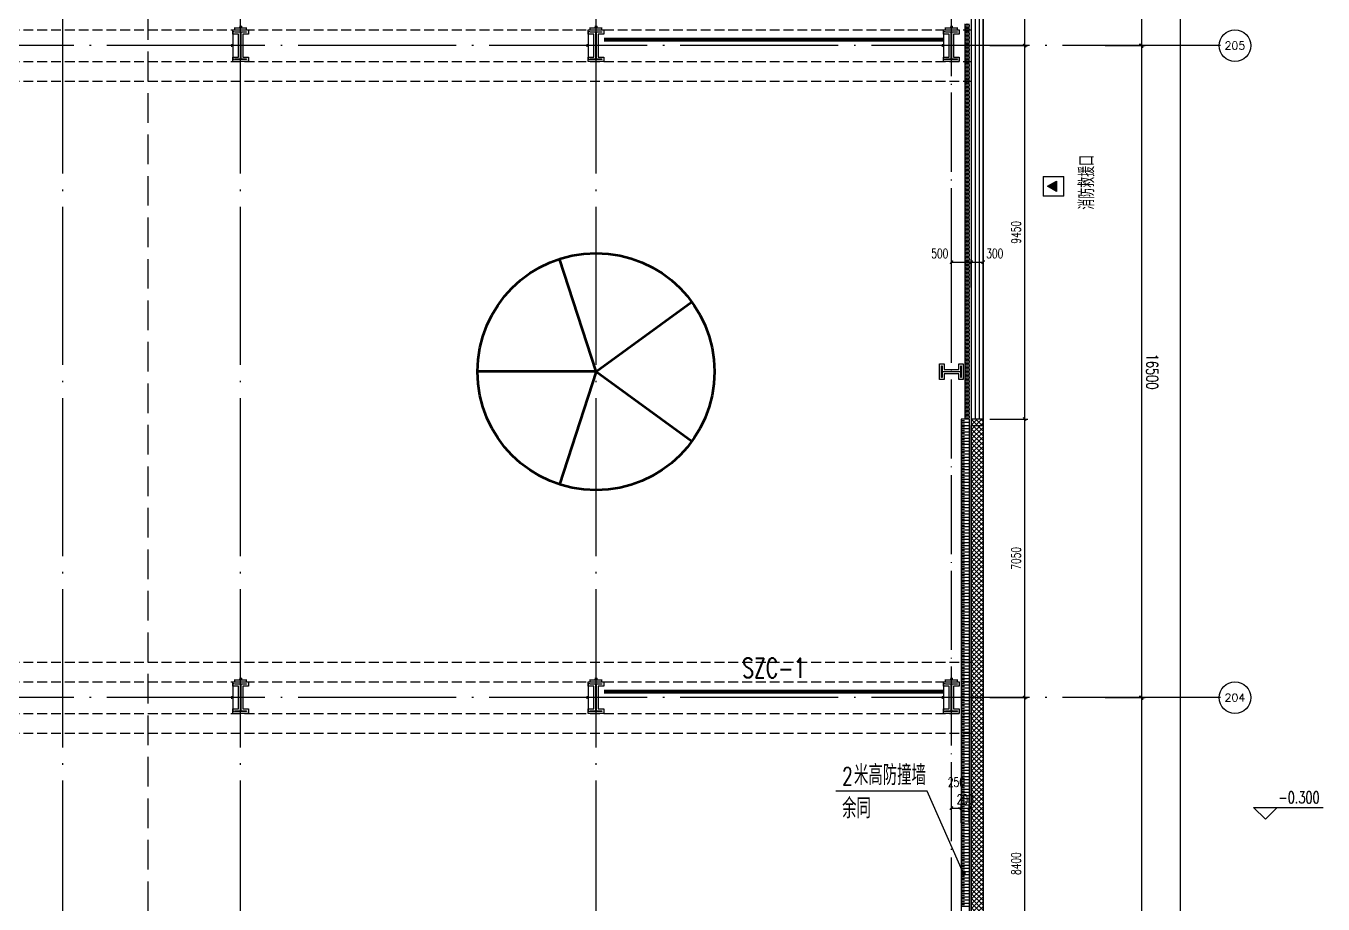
# Model space of a CAD drawing. Extents: x -1313754 to 847533, y 489853 to 941203.
# Drawn here: x -152291 to -119443, y 684346 to 706568 of the extents above; entities that cross this region are included whole.
import ezdxf
from ezdxf.enums import TextEntityAlignment as Align

# ---------------------------------------------------------------- set-up
doc = ezdxf.new("R2010")
doc.units = 0
doc.header["$LTSCALE"] = 1000
doc.header["$MEASUREMENT"] = 0
for name, pattern in [('CENTER', [2, 1.25, -0.25, 0.25, -0.25]), ('DASH', [0.35, 0.25, -0.1]), ('DOTE', [2.42, 2, -0.2, 0.02, -0.2])]:
    doc.linetypes.add(name, pattern=pattern)
doc.layers.get('Defpoints').update_dxf_attribs({"color": 210})
for name, color, linetype in [('99平面图例外参$0$A-HATCH-2', 251, 'Continuous'), ('A-AXIS-D', 1, 'Continuous'), ('A-AXIS-DOTE', 14, 'DOTE'), ('A-AXIS-DP', 126, 'Continuous'), ('A-HATCH-2', 251, 'Continuous'), ('A-HRAIL', 173, 'Continuous'), ('A-LIN-V', 9, 'Continuous'), ('A-TEXT', 61, 'Continuous'), ('A-WINDOW', 140, 'Continuous'), ('AS-COLN', 6, 'Continuous'), ('AS-WALL', 40, 'Continuous'), ('AS-结构边线层', 200, 'Continuous'), ('CURTWALL', 4, 'Continuous'), ('DIM_SYMB', 3, 'Continuous'), ('PUB_HATCH', 8, 'Continuous'), ('PUB_TEXT', 7, 'Continuous'), ('RP-N2-01$0$$0$A-WIND-J', 1, 'Continuous'), ('RP-N2-01$0$A-WIND-J', 3, 'Continuous'), ('建-标高', 3, 'Continuous')]:
    doc.layers.add(name, color=color, linetype=linetype)
doc.layers.add('THIN', color=7, linetype='Continuous', lineweight=0)
doc.layers.add('柱间支撑', color=6, linetype='CENTER', lineweight=0)
doc.styles.add('_TCH_AXIS', font='COMPLEX', dxfattribs={"bigfont": 'GBCBIG'})
doc.styles.add('_TCH_DIM', font='SIMPLEX', dxfattribs={"bigfont": 'GBCBIG'})
doc.styles.add('_TCH_DIM_T3', font='SIMPLEX', dxfattribs={"width": 0.705882, "bigfont": 'GBCBIG'})
doc.styles.add('A-DIM_T3', font='SIMPLEX', dxfattribs={"width": 0.705882, "bigfont": 'GBCBIG'})
doc.styles.add('A-STANDARD', font='SIMPLEX', dxfattribs={"bigfont": 'GBCBIG'})
doc.styles.add('TSSD_Rein', font='tj-romans1.shx', dxfattribs={"width": 0.7, "bigfont": 'tj-hztxt.shx'})
doc.dimstyles.new('_TCH_ARCH&&10', dxfattribs={"dimtxt": 29.75, "dimasz": 10, "dimexe": 10, "dimexo": 10, "dimgap": 12.625, "dimtad": 1, "dimdec": 0, "dimzin": 0, "dimdsep": 46, "dimtxsty": '_TCH_DIM_T3', "dimblk": 'ARCHTICK', "dimcen": 0.09, "dimclrt": 7, "dimazin": 2, "dimtfac": 1, "dimtdec": 0, "dimtix": 1, "dimtmove": 2, "dimatfit": 3, "dimfxl": 0, "dimtolj": 1, "dimtzin": 0, "dimarcsym": 0})
doc.dimstyles.new('_TCH_ARCH&&100', dxfattribs={"dimtxt": 297.5, "dimasz": 100, "dimexe": 100, "dimexo": 100, "dimgap": 126.25, "dimtad": 1, "dimdec": 0, "dimzin": 0, "dimdsep": 46, "dimtxsty": '_TCH_DIM_T3', "dimblk": 'ARCHTICK', "dimcen": 0.09, "dimclrt": 7, "dimazin": 2, "dimtfac": 1, "dimtdec": 0, "dimtix": 1, "dimtmove": 2, "dimatfit": 3, "dimfxl": 0, "dimtolj": 1, "dimtzin": 0, "dimarcsym": 0})
doc.dimstyles.new('_TCH_ARCH&&80', dxfattribs={"dimtxt": 238, "dimasz": 80, "dimexe": 80, "dimexo": 80, "dimgap": 101, "dimtad": 1, "dimdec": 0, "dimzin": 0, "dimdsep": 46, "dimtxsty": '_TCH_DIM_T3', "dimblk": 'ARCHTICK', "dimcen": 0.09, "dimclrt": 7, "dimazin": 2, "dimtfac": 1, "dimtdec": 0, "dimtix": 1, "dimtmove": 2, "dimatfit": 3, "dimfxl": 0, "dimtolj": 1, "dimtzin": 0, "dimarcsym": 0})
doc.dimstyles.new('A-DIM&&100', dxfattribs={"dimtxt": 297.5, "dimasz": 100, "dimexe": 100, "dimexo": 100, "dimgap": 126.25, "dimtad": 1, "dimdec": 0, "dimzin": 0, "dimdsep": 46, "dimtxsty": 'A-DIM_T3', "dimblk": 'ARCHTICK', "dimcen": 0.09, "dimclrt": 7, "dimazin": 2, "dimtfac": 1, "dimtdec": 0, "dimtix": 1, "dimtmove": 2, "dimatfit": 3, "dimfxl": 0, "dimtolj": 1, "dimtzin": 0, "dimarcsym": 0})

# ---------------------------------------------------------------- blocks, each defined once
blk = doc.blocks.new('_ArchTick')
at = {"color": 0, "linetype": 'ByBlock', "const_width": 0.4}
blk.add_lwpolyline([(-0.5, -0.5), (0.5, 0.5)], dxfattribs=at)
blk = doc.blocks.new('*D1319')
at = {"layer": 'A-AXIS-D', "color": 0, "lineweight": -2}
for p, q in [((95776, -82250), (96792, -82250)), ((96692, -82250), (96692, -98750)), ((95776, -98750), (96792, -98750))]:
    blk.add_line(p, q, dxfattribs=at)
at = {"layer": 'Defpoints', "color": 0}
for p in [(95676, -82250), (95676, -98750), (96692, -98750)]:
    blk.add_point(p, dxfattribs=at)
at = {"layer": 'A-AXIS-D', "color": 0, "lineweight": -2, "xscale": 100, "yscale": 100, "zscale": 100}
for p, rotation in [((96692, -82250), 90), ((96692, -98750), 270)]:
    blk.add_blockref('_ArchTick', p, dxfattribs=dict(at, rotation=rotation))
at = {"layer": 'A-AXIS-D', "color": 7, "insert": (96967, -90500), "char_height": 297.5, "attachment_point": 5, "rotation": 270, "style": 'A-DIM_T3'}
blk.add_mtext('\\A1;16500', dxfattribs=at)
blk = doc.blocks.new('*D1320')
at = {"layer": 'A-AXIS-D', "color": 0, "lineweight": -2}
for p, q in [((95776, -98750), (96792, -98750)), ((96692, -98750), (96692, -115250)), ((95776, -115250), (96792, -115250))]:
    blk.add_line(p, q, dxfattribs=at)
at = {"layer": 'Defpoints', "color": 0}
for p in [(95676, -98750), (95676, -115250), (96692, -115250)]:
    blk.add_point(p, dxfattribs=at)
at = {"layer": 'A-AXIS-D', "color": 0, "lineweight": -2, "xscale": 100, "yscale": 100, "zscale": 100}
for p, rotation in [((96692, -98750), 90), ((96692, -115250), 270)]:
    blk.add_blockref('_ArchTick', p, dxfattribs=dict(at, rotation=rotation))
at = {"layer": 'A-AXIS-D', "color": 7, "insert": (96967, -107000), "char_height": 297.5, "attachment_point": 5, "rotation": 270, "style": 'A-DIM_T3'}
blk.add_mtext('\\A1;16500', dxfattribs=at)
blk = doc.blocks.new('*D1321')
at = {"layer": 'A-AXIS-D', "color": 0, "lineweight": -2}
for p, q in [((95776, -115250), (96792, -115250)), ((96692, -115250), (96692, -131750)), ((95776, -131750), (96792, -131750))]:
    blk.add_line(p, q, dxfattribs=at)
at = {"layer": 'Defpoints', "color": 0}
for p in [(95676, -115250), (95676, -131750), (96692, -131750)]:
    blk.add_point(p, dxfattribs=at)
at = {"layer": 'A-AXIS-D', "color": 0, "lineweight": -2, "xscale": 100, "yscale": 100, "zscale": 100}
for p, rotation in [((96692, -115250), 90), ((96692, -131750), 270)]:
    blk.add_blockref('_ArchTick', p, dxfattribs=dict(at, rotation=rotation))
at = {"layer": 'A-AXIS-D', "color": 7, "insert": (96967, -123500), "char_height": 297.5, "attachment_point": 5, "rotation": 270, "style": 'A-DIM_T3'}
blk.add_mtext('\\A1;16500', dxfattribs=at)
blk = doc.blocks.new('*D1405')
at = {"layer": 'A-AXIS-D', "color": 0, "lineweight": -2}
for p, q in [((95876, -81600), (97772, -81600)), ((97672, -81600), (97672, -165400)), ((95876, -165400), (97772, -165400))]:
    blk.add_line(p, q, dxfattribs=at)
at = {"layer": 'Defpoints', "color": 0}
for p in [(95776, -81600), (95776, -165400), (97672, -165400)]:
    blk.add_point(p, dxfattribs=at)
at = {"layer": 'A-AXIS-D', "color": 0, "lineweight": -2, "xscale": 100, "yscale": 100, "zscale": 100}
for p, rotation in [((97672, -81600), 90), ((97672, -165400), 270)]:
    blk.add_blockref('_ArchTick', p, dxfattribs=dict(at, rotation=rotation))
at = {"layer": 'A-AXIS-D', "color": 7, "insert": (97947, -123500), "char_height": 297.5, "attachment_point": 5, "rotation": 270, "style": '_TCH_DIM_T3'}
blk.add_mtext('\\A1;83800', dxfattribs=at)
blk = doc.blocks.new('43243')
at = {"layer": 'AS-结构边线层'}
blk.add_lwpolyline([(-155994, 639720), (-146454, 639720), (-146454, 640170), (-144354, 640170), (-144354, 639720), (-128354, 639720), (-128354, 658060), (-128054, 658060), (-128054, 681330), (-128354, 681330), (-128354, 696460), (-128054, 696460), (-128054, 715680), (-128354, 715680), (-128354, 722920), (-128354, 722920), (-144354, 722920), (-144354, 722470), (-146454, 722470), (-146454, 722920), (-155994, 722920)], dxfattribs=at)
blk = doc.blocks.new('*D1765')
at = {"layer": 'A-AXIS-DP', "color": 0, "lineweight": -2}
for p, q in [((-195790, 766880), (-195790, 766929)), ((-195790, 766919), (-195490, 766919)), ((-195490, 766880), (-195490, 766929))]:
    blk.add_line(p, q, dxfattribs=at)
at = {"layer": 'Defpoints', "color": 0}
for p in [(-195790, 766870), (-195490, 766919), (-195490, 766870)]:
    blk.add_point(p, dxfattribs=at)
at = {"layer": 'A-AXIS-DP', "color": 0, "lineweight": -2, "xscale": 10, "yscale": 10, "zscale": 10, "rotation": 180}
blk.add_blockref('_ArchTick', (-195790, 766919), dxfattribs=at)
at = {"layer": 'A-AXIS-DP', "color": 0, "lineweight": -2, "xscale": 10, "yscale": 10, "zscale": 10}
blk.add_blockref('_ArchTick', (-195490, 766919), dxfattribs=at)
at = {"layer": 'A-AXIS-DP', "color": 7, "insert": (-195640, 766946), "char_height": 29.8, "attachment_point": 5, "style": '_TCH_DIM_T3'}
blk.add_mtext('\\A1;300', dxfattribs=at)
blk = doc.blocks.new('*D1766')
at = {"layer": 'A-AXIS-DP', "color": 0, "lineweight": -2}
for p, q in [((-195800, 766820), (-195841, 766820)), ((-195831, 766120), (-195831, 766820)), ((-195800, 766120), (-195841, 766120))]:
    blk.add_line(p, q, dxfattribs=at)
at = {"layer": 'Defpoints', "color": 0}
for p in [(-195831, 766820), (-195790, 766820), (-195790, 766120)]:
    blk.add_point(p, dxfattribs=at)
at = {"layer": 'A-AXIS-DP', "color": 0, "lineweight": -2, "xscale": 10, "yscale": 10, "zscale": 10}
for p, rotation in [((-195831, 766820), 90), ((-195831, 766120), 270)]:
    blk.add_blockref('_ArchTick', p, dxfattribs=dict(at, rotation=rotation))
at = {"layer": 'A-AXIS-DP', "color": 7, "insert": (-195859, 766470), "char_height": 29.8, "attachment_point": 5, "rotation": 90, "style": '_TCH_DIM_T3'}
blk.add_mtext('\\A1;700', dxfattribs=at)
blk = doc.blocks.new('342343243')
at = {"layer": 'A-AXIS-DP', "color": 5}
blk.add_lwpolyline([(-155704, 832070), (-155404, 832070), (-155404, 832058), (-155550, 832058), (-155550, 831582), (-155404, 831582), (-155404, 831570), (-155704, 831570), (-155704, 831582), (-155558, 831582), (-155558, 832058), (-155704, 832058), (-155704, 832070)], close=True, dxfattribs=at)
at = {"layer": 'A-HATCH-2'}
blk.add_lwpolyline([(-155754, 832120), (-155354, 832120), (-155354, 832008), (-155500, 832008), (-155500, 831632), (-155354, 831632), (-155354, 831520), (-155754, 831520), (-155754, 831632), (-155608, 831632), (-155608, 832008), (-155754, 832008)], close=True, dxfattribs=at)
blk = doc.blocks.new('w42343')
at = {"layer": 'A-HATCH-2', "linetype": 'DASH'}
for p, q in [((-263654.2, 706470), (-128354.2, 706470)), ((-263654.2, 705670), (-128354.2, 705670)), ((-263654.2, 705170), (-128354.2, 705170)), ((-263654.2, 690470), (-128354.2, 690470)), ((-263654.2, 689970), (-128354.2, 689970)), ((-263654.2, 689170), (-128354.2, 689170)), ((-263654.2, 688670), (-128354.2, 688670))]:
    blk.add_line(p, q, dxfattribs=at)
blk = doc.blocks.new('w4324324')
at = {"layer": 'A-HATCH-2', "lineweight": 60}
for q in [(-1694760, 686605), (-1697614, 684532), (-1691907, 684532), (-1696524, 681178), (-1692997, 681178)]:
    blk.add_line((-1694760, 683605), q, dxfattribs=at)
blk.add_circle((-1694760, 683605), 3000, dxfattribs=at)
blk = doc.blocks.new('ner546')
at = {"layer": 'A-LIN-V'}
blk.add_blockref('w4324324', (614780, -64744), dxfattribs=at)
blk = doc.blocks.new('RP-N2-01$0$$0$xfjy')
at = {"layer": 'RP-N2-01$0$$0$A-WIND-J'}
h = blk.add_hatch(color=256, dxfattribs=at)
h.dxf.hatch_style = 1
h.paths.add_polyline_path([(1141876, -26214), (1142135, -26214), (1142005, -25989)])
at = {"layer": 'RP-N2-01$0$$0$A-WIND-J', "const_width": 25}
blk.add_lwpolyline([(1141755, -25889), (1141755, -26389), (1142255, -26389), (1142255, -25889)], close=True, dxfattribs=at)
at = {"layer": 'RP-N2-01$0$$0$A-WIND-J'}
for points in [[(1141755, -26389), (1142255, -26389), (1142255, -25889), (1141755, -25889)], [(1141876, -26214), (1142135, -26214), (1142005, -25989)]]:
    blk.add_lwpolyline(points, close=True, dxfattribs=at)
blk = doc.blocks.new('RP-N2-01$0$xfjy')
at = {"layer": 'RP-N2-01$0$$0$A-WIND-J'}
blk.add_blockref('RP-N2-01$0$$0$xfjy', (0, 0), dxfattribs=at)
blk = doc.blocks.new('1232')
at = {"layer": 'RP-N2-01$0$A-WIND-J', "xscale": -1.000000000000001, "rotation": 90}
blk.add_blockref('RP-N2-01$0$xfjy', (-152409, 1844515, 0), dxfattribs=at)
at = {"layer": 'A-TEXT', "style": '_TCH_DIM'}
blk.add_text('消防救援口', height=384.1, rotation=90, dxfattribs=at).set_placement((-125237, 701920, 0))
blk = doc.blocks.new('23124232432')
at = {"layer": '柱间支撑', "const_width": 100}
for points in [[(-129054, 706220), (-137654, 706220)], [(-129054, 689720), (-137654, 689720)]]:
    blk.add_lwpolyline(points, dxfattribs=at)
at = {"layer": 'THIN', "style": 'TSSD_Rein', "width": 0.7}
blk.add_text('SZC-1', height=500, dxfattribs=at).set_placement((-133354, 689920), align=Align.BOTTOM_CENTER)
blk = doc.blocks.new('99平面图例外参$0$$LinePat$填挖边坡')
at = {"color": 0}
for p, q in [((0, 0), (0, -1500)), ((300, 0), (300, -600))]:
    blk.add_line(p, q, dxfattribs=at)
at = {"layer": 'Defpoints', "color": 0}
blk.add_point((600, 0), dxfattribs=at)
blk = doc.blocks.new('99平面图例外参$0$$LinePat$圆环')
for points in [[(0, 150), (300, 150)], [(0, 0), (300, 0)], [(0, -150), (300, -150)]]:
    blk.add_lwpolyline(points)
at = {"color": 0}
blk.add_circle((150, 0), 150, dxfattribs=at)
blk = doc.blocks.new('34242343243')
at = {"layer": 'A-LIN-V'}
for p, q in [((-128604, 696620), (-128604, 681170)), ((-128404, 696620), (-128604, 696620)), ((-128404, 696620), (-128404, 681170))]:
    blk.add_line(p, q, dxfattribs=at)
at = {"layer": '99平面图例外参$0$A-HATCH-2', "color": 203, "xscale": 0.1334196891197501, "yscale": 0.1333333333333333, "zscale": 0.1333333333333333, "rotation": 90.00000000081378}
for p in [(-128604, 696540), (-128604, 696460), (-128604, 696380), (-128604, 696300), (-128604, 696220), (-128604, 696140), (-128604, 696060), (-128604, 695980), (-128604, 695900), (-128604, 695819), (-128604, 695739), (-128604, 695659), (-128604, 695579), (-128604, 695499), (-128604, 695419), (-128604, 695339), (-128604, 695259), (-128604, 695179), (-128604, 695099), (-128604, 695019), (-128604, 694939), (-128604, 694859), (-128604, 694779), (-128604, 694699), (-128604, 694619), (-128604, 694539), (-128604, 694459), (-128604, 694379), (-128604, 694298), (-128604, 694218), (-128604, 694138), (-128604, 694058), (-128604, 693978), (-128604, 693898), (-128604, 693818), (-128604, 693738), (-128604, 693658), (-128604, 693578), (-128604, 693498), (-128604, 693418), (-128604, 693338), (-128604, 693258), (-128604, 693178), (-128604, 693098), (-128604, 693018), (-128604, 692938), (-128604, 692858), (-128604, 692778), (-128604, 692697), (-128604, 692617), (-128604, 692537), (-128604, 692457), (-128604, 692377), (-128604, 692297), (-128604, 692217), (-128604, 692137), (-128604, 692057), (-128604, 691977), (-128604, 691897), (-128604, 691817), (-128604, 691737), (-128604, 691657), (-128604, 691577), (-128604, 691497), (-128604, 691417), (-128604, 691337), (-128604, 691257), (-128604, 691176), (-128604, 691096), (-128604, 691016), (-128604, 690936), (-128604, 690856), (-128604, 690776), (-128604, 690696), (-128604, 690616), (-128604, 690536), (-128604, 690456), (-128604, 690376), (-128604, 690296), (-128604, 690216), (-128604, 690136), (-128604, 690056), (-128604, 689976), (-128604, 689896), (-128604, 689816), (-128604, 689736), (-128604, 689655), (-128604, 689575), (-128604, 689495), (-128604, 689415), (-128604, 689335), (-128604, 689255), (-128604, 689175), (-128604, 689095), (-128604, 689015), (-128604, 688935), (-128604, 688855), (-128604, 688775), (-128604, 688695), (-128604, 688615), (-128604, 688535), (-128604, 688455), (-128604, 688375), (-128604, 688295), (-128604, 688215), (-128604, 688135), (-128604, 688054), (-128604, 687974), (-128604, 687894), (-128604, 687814), (-128604, 687734), (-128604, 687654), (-128604, 687574), (-128604, 687494), (-128604, 687414), (-128604, 687334), (-128604, 687254), (-128604, 687174), (-128604, 687094), (-128604, 687014), (-128604, 686934), (-128604, 686854), (-128604, 686774), (-128604, 686694), (-128604, 686614), (-128604, 686533), (-128604, 686453), (-128604, 686373), (-128604, 686293), (-128604, 686213), (-128604, 686133), (-128604, 686053), (-128604, 685973), (-128604, 685893), (-128604, 685813), (-128604, 685733), (-128604, 685653), (-128604, 685573), (-128604, 685493), (-128604, 685413), (-128604, 685333), (-128604, 685253), (-128604, 685173), (-128604, 685093), (-128604, 685012), (-128604, 684932), (-128604, 684852), (-128604, 684772), (-128604, 684692), (-128604, 684612), (-128604, 684532), (-128604, 684452), (-128604, 684372), (-128604, 684292)]:
    blk.add_blockref('99平面图例外参$0$$LinePat$填挖边坡', p, dxfattribs=at)
at = {"layer": 'A-HRAIL', "xscale": 0.3333333333304609, "yscale": 0.3333333333304609, "zscale": 0.3333333333304609, "rotation": 90}
for p in [(-128454, 706520), (-128454, 706420), (-128454, 706320), (-128454, 706220), (-128454, 706120), (-128454, 706020), (-128454, 705920), (-128454, 705820), (-128454, 705720), (-128454, 705620), (-128454, 705520), (-128454, 705420), (-128454, 705320), (-128454, 705220), (-128454, 705120), (-128454, 705020), (-128454, 704920), (-128454, 704820), (-128454, 704720), (-128454, 704620), (-128454, 704520), (-128454, 704420), (-128454, 704320), (-128454, 704220), (-128454, 704120), (-128454, 704020), (-128454, 703920), (-128454, 703820), (-128454, 703720), (-128454, 703620), (-128454, 703520), (-128454, 703420), (-128454, 703320), (-128454, 703220), (-128454, 703120), (-128454, 703020), (-128454, 702920), (-128454, 702820), (-128454, 702720), (-128454, 702620), (-128454, 702520), (-128454, 702420), (-128454, 702320), (-128454, 702220), (-128454, 702120), (-128454, 702020), (-128454, 701920), (-128454, 701820), (-128454, 701720), (-128454, 701620), (-128454, 701520), (-128454, 701420), (-128454, 701320), (-128454, 701220), (-128454, 701120), (-128454, 701020), (-128454, 700920), (-128454, 700820), (-128454, 700720), (-128454, 700620), (-128454, 700520), (-128454, 700420), (-128454, 700320), (-128454, 700220), (-128454, 700120), (-128454, 700020), (-128454, 699920), (-128454, 699820), (-128454, 699720), (-128454, 699620), (-128454, 699520), (-128454, 699420), (-128454, 699320), (-128454, 699220), (-128454, 699120), (-128454, 699020), (-128454, 698920), (-128454, 698820), (-128454, 698720), (-128454, 698620), (-128454, 698520), (-128454, 698420), (-128454, 698320), (-128454, 698220), (-128454, 698120), (-128454, 698020), (-128454, 697920), (-128454, 697820), (-128454, 697720), (-128454, 697620), (-128454, 697520), (-128454, 697420), (-128454, 697320), (-128454, 697220), (-128454, 697120), (-128454, 697020), (-128454, 696920), (-128454, 696820), (-128454, 696720), (-128454, 696620)]:
    blk.add_blockref('99平面图例外参$0$$LinePat$圆环', p, dxfattribs=at)
blk = doc.blocks.new('*D185')
at = {"layer": 'A-AXIS-DP', "color": 0, "lineweight": -2}
for p, q in [((-128854, 686400), (-128854, 686856)), ((-128604, 686400), (-128604, 686856)), ((-128854, 686776), (-128604, 686776))]:
    blk.add_line(p, q, dxfattribs=at)
at = {"layer": 'Defpoints', "color": 0}
for p in [(-128604, 686776), (-128854, 686320), (-128604, 686320)]:
    blk.add_point(p, dxfattribs=at)
at = {"layer": 'A-AXIS-DP', "color": 0, "lineweight": -2, "xscale": 80, "yscale": 80, "zscale": 80, "rotation": 180}
blk.add_blockref('_ArchTick', (-128854, 686776), dxfattribs=at)
at = {"layer": 'A-AXIS-DP', "color": 0, "lineweight": -2, "xscale": 80, "yscale": 80, "zscale": 80}
blk.add_blockref('_ArchTick', (-128604, 686776), dxfattribs=at)
at = {"layer": 'A-AXIS-DP', "color": 7, "insert": (-128729, 687430), "char_height": 238, "attachment_point": 5, "style": '_TCH_DIM_T3'}
blk.add_mtext('\\A1;250', dxfattribs=at)
blk = doc.blocks.new('*D186')
at = {"layer": 'A-AXIS-DP', "color": 0, "lineweight": -2}
for p, q in [((-128604, 686400), (-128604, 686856)), ((-128404, 686400), (-128404, 686856)), ((-128604, 686776), (-128684, 686776)), ((-128604, 686776), (-128404, 686776)), ((-128404, 686776), (-128324, 686776))]:
    blk.add_line(p, q, dxfattribs=at)
at = {"layer": 'Defpoints', "color": 0}
for p in [(-128404, 686776), (-128604, 686320), (-128404, 686320)]:
    blk.add_point(p, dxfattribs=at)
at = {"layer": 'A-AXIS-DP', "color": 0, "lineweight": -2, "xscale": 80, "yscale": 80, "zscale": 80}
blk.add_blockref('_ArchTick', (-128604, 686776), dxfattribs=at)
at = {"layer": 'A-AXIS-DP', "color": 0, "lineweight": -2, "xscale": 80, "yscale": 80, "zscale": 80, "rotation": 180}
blk.add_blockref('_ArchTick', (-128404, 686776), dxfattribs=at)
at = {"layer": 'A-AXIS-DP', "color": 7, "insert": (-128504, 686996), "char_height": 238, "attachment_point": 5, "style": '_TCH_DIM_T3'}
blk.add_mtext('\\A1;200', dxfattribs=at)
blk = doc.blocks.new('*D583')
at = {"layer": 'A-AXIS-DP', "color": 0, "lineweight": -2}
for p, q in [((-128854, 699950), (-128854, 700670)), ((-128354, 699950), (-128354, 700670)), ((-128854, 700590), (-128354, 700590))]:
    blk.add_line(p, q, dxfattribs=at)
at = {"layer": 'Defpoints', "color": 0}
for p in [(-128354, 700590), (-128854, 699870), (-128354, 699870)]:
    blk.add_point(p, dxfattribs=at)
at = {"layer": 'A-AXIS-DP', "color": 0, "lineweight": -2, "xscale": 80, "yscale": 80, "zscale": 80, "rotation": 180}
blk.add_blockref('_ArchTick', (-128854, 700590), dxfattribs=at)
at = {"layer": 'A-AXIS-DP', "color": 0, "lineweight": -2, "xscale": 80, "yscale": 80, "zscale": 80}
blk.add_blockref('_ArchTick', (-128354, 700590), dxfattribs=at)
at = {"layer": 'A-AXIS-DP', "color": 7, "insert": (-129150, 700810), "char_height": 238, "attachment_point": 5, "style": '_TCH_DIM_T3'}
blk.add_mtext('\\A1;500', dxfattribs=at)
blk = doc.blocks.new('*D584')
at = {"layer": 'A-AXIS-DP', "color": 0, "lineweight": -2}
for p, q in [((-128354, 699950), (-128354, 700670)), ((-128054, 699950), (-128054, 700670)), ((-128354, 700590), (-128054, 700590))]:
    blk.add_line(p, q, dxfattribs=at)
at = {"layer": 'Defpoints', "color": 0}
for p in [(-128054, 700590), (-128354, 699870), (-128054, 699870)]:
    blk.add_point(p, dxfattribs=at)
at = {"layer": 'A-AXIS-DP', "color": 0, "lineweight": -2, "xscale": 80, "yscale": 80, "zscale": 80, "rotation": 180}
blk.add_blockref('_ArchTick', (-128354, 700590), dxfattribs=at)
at = {"layer": 'A-AXIS-DP', "color": 0, "lineweight": -2, "xscale": 80, "yscale": 80, "zscale": 80}
blk.add_blockref('_ArchTick', (-128054, 700590), dxfattribs=at)
at = {"layer": 'A-AXIS-DP', "color": 7, "insert": (-127758, 700810), "char_height": 238, "attachment_point": 5, "style": '_TCH_DIM_T3'}
blk.add_mtext('\\A1;300', dxfattribs=at)
blk = doc.blocks.new('*D1203')
at = {"layer": 'A-AXIS-DP', "color": 0, "lineweight": -2}
for p, q in [((-127880, 715520), (-126917, 715520)), ((-126997, 706070), (-126997, 715520)), ((-127880, 706070), (-126917, 706070))]:
    blk.add_line(p, q, dxfattribs=at)
at = {"layer": 'Defpoints', "color": 0}
for p in [(-127960, 715520), (-126997, 715520), (-127960, 706070)]:
    blk.add_point(p, dxfattribs=at)
at = {"layer": 'A-AXIS-DP', "color": 0, "lineweight": -2, "xscale": 80, "yscale": 80, "zscale": 80}
for p, rotation in [((-126997, 715520), 90), ((-126997, 706070), 270)]:
    blk.add_blockref('_ArchTick', p, dxfattribs=dict(at, rotation=rotation))
at = {"layer": 'A-AXIS-DP', "color": 7, "insert": (-127217, 710795), "char_height": 238, "attachment_point": 5, "rotation": 90, "style": '_TCH_DIM_T3'}
blk.add_mtext('\\A1;9450', dxfattribs=at)
blk = doc.blocks.new('*D1204')
at = {"layer": 'A-AXIS-DP', "color": 0, "lineweight": -2}
for p, q in [((-127880, 706070), (-126917, 706070)), ((-126997, 696620), (-126997, 706070)), ((-127880, 696620), (-126917, 696620))]:
    blk.add_line(p, q, dxfattribs=at)
at = {"layer": 'Defpoints', "color": 0}
for p in [(-127960, 706070), (-126997, 706070), (-127960, 696620)]:
    blk.add_point(p, dxfattribs=at)
at = {"layer": 'A-AXIS-DP', "color": 0, "lineweight": -2, "xscale": 80, "yscale": 80, "zscale": 80}
for p, rotation in [((-126997, 706070), 90), ((-126997, 696620), 270)]:
    blk.add_blockref('_ArchTick', p, dxfattribs=dict(at, rotation=rotation))
at = {"layer": 'A-AXIS-DP', "color": 7, "insert": (-127217, 701345), "char_height": 238, "attachment_point": 5, "rotation": 90, "style": '_TCH_DIM_T3'}
blk.add_mtext('\\A1;9450', dxfattribs=at)
blk = doc.blocks.new('*D1205')
at = {"layer": 'A-AXIS-DP', "color": 0, "lineweight": -2}
for p, q in [((-127880, 696620), (-126917, 696620)), ((-126997, 689570), (-126997, 696620)), ((-127880, 689570), (-126917, 689570))]:
    blk.add_line(p, q, dxfattribs=at)
at = {"layer": 'Defpoints', "color": 0}
for p in [(-127960, 696620), (-126997, 696620), (-127960, 689570)]:
    blk.add_point(p, dxfattribs=at)
at = {"layer": 'A-AXIS-DP', "color": 0, "lineweight": -2, "xscale": 80, "yscale": 80, "zscale": 80}
for p, rotation in [((-126997, 696620), 90), ((-126997, 689570), 270)]:
    blk.add_blockref('_ArchTick', p, dxfattribs=dict(at, rotation=rotation))
at = {"layer": 'A-AXIS-DP', "color": 7, "insert": (-127217, 693095), "char_height": 238, "attachment_point": 5, "rotation": 90, "style": '_TCH_DIM_T3'}
blk.add_mtext('\\A1;7050', dxfattribs=at)
blk = doc.blocks.new('*D1206')
at = {"layer": 'A-AXIS-DP', "color": 0, "lineweight": -2}
for p, q in [((-127880, 689570), (-126917, 689570)), ((-126997, 681170), (-126997, 689570)), ((-127880, 681170), (-126917, 681170))]:
    blk.add_line(p, q, dxfattribs=at)
at = {"layer": 'Defpoints', "color": 0}
for p in [(-127960, 689570), (-126997, 689570), (-127960, 681170)]:
    blk.add_point(p, dxfattribs=at)
at = {"layer": 'A-AXIS-DP', "color": 0, "lineweight": -2, "xscale": 80, "yscale": 80, "zscale": 80}
for p, rotation in [((-126997, 689570), 90), ((-126997, 681170), 270)]:
    blk.add_blockref('_ArchTick', p, dxfattribs=dict(at, rotation=rotation))
at = {"layer": 'A-AXIS-DP', "color": 7, "insert": (-127217, 685370), "char_height": 238, "attachment_point": 5, "rotation": 90, "style": '_TCH_DIM_T3'}
blk.add_mtext('\\A1;8400', dxfattribs=at)
blk = doc.blocks.new('dote')
at = {"layer": 'A-AXIS-D'}
for centre in [(99061.5, -98748.9), (99061.5, -115248.9)]:
    blk.add_circle(centre, 400, dxfattribs=at)
at = {"layer": 'A-AXIS-DOTE'}
blk.add_line((91882.2, -264080), (91882.2, 36662.3), dxfattribs=at)
at = {"layer": 'A-AXIS-DOTE', "ltscale": 2}
for p, q in [((69382.2, -169748.9), (69382.2, -75950)), ((73882.2, -169748.9), (73882.2, -75950)), ((82882.2, -169748.9), (82882.2, -75950)), ((98696.4, -98750), (-75513.6, -98750)), ((98696.4, -115250), (-75513.6, -115250))]:
    blk.add_line(p, q, dxfattribs=at)
at = {"layer": 'DIM_SYMB', "linetype": 'DASH', "ltscale": 3}
blk.add_lwpolyline([(71542.3, -172100), (71542.3, -75175)], dxfattribs=at)
at = {"layer": 'PUB_TEXT', "style": '_TCH_AXIS'}
for s, height, p, p2 in [('205', 202.97, (98800.5, -98850.4), (99322.4, -98850.4)), ('204', 196.63, (98799.3, -115347.2), (99323.7, -115347.2))]:
    blk.add_text(s, height=height, dxfattribs=at).set_placement(p, p2, align=Align.FIT)
at = {"layer": 'A-AXIS-D'}
for base, p1, p2, dimstyle, picture, middle in [((97671.9, -165400), (95776.4, -81600), (95776.4, -165400), '_TCH_ARCH&&100', '*D1405', (97946.9, -123500)), ((96692.2, -98750), (95676.4, -82250), (95676.4, -98750), 'A-DIM&&100', '*D1319', (96967.2, -90500)), ((96692.2, -115250), (95676.4, -98750), (95676.4, -115250), 'A-DIM&&100', '*D1320', (96967.2, -107000)), ((96692.2, -131750), (95676.4, -115250), (95676.4, -131750), 'A-DIM&&100', '*D1321', (96967.2, -123500))]:
    dim = blk.add_linear_dim(base=base, p1=p1, p2=p2, angle=270, dimstyle=dimstyle, override={"dimgap": 0}, dxfattribs=at)
    dim.commit()
    dim.dimension.update_dxf_attribs({"geometry": picture, "text_midpoint": middle, "dimtype": 161, "text_rotation": 270})
blk = doc.blocks.new('nt66')
at = {"layer": 'A-HATCH-2'}
blk.add_lwpolyline([(-195840, 766870), (-195440, 766870), (-195440, 766758), (-195586, 766758), (-195586, 766182), (-195440, 766182), (-195440, 766070), (-195840, 766070), (-195840, 766182), (-195694, 766182), (-195694, 766758), (-195840, 766758)], close=True, dxfattribs=at)
at = {"layer": 'AS-COLN'}
blk.add_lwpolyline([(-195790, 766820), (-195490, 766820), (-195490, 766808), (-195636, 766808), (-195636, 766132), (-195490, 766132), (-195490, 766120), (-195790, 766120), (-195790, 766132), (-195644, 766132), (-195644, 766808), (-195790, 766808)], close=True, dxfattribs=at)
at = {"layer": 'A-AXIS-DP'}
for p1, p2, distance, picture, middle in [((-195790, 766120), (-195790, 766820), 41.2, '*D1766', (-195858.7, 766470)), ((-195790, 766870), (-195490, 766870), 48.8, '*D1765', (-195640, 766946.2))]:
    dim = blk.add_aligned_dim(p1=p1, p2=p2, distance=distance, dimstyle='_TCH_ARCH&&10', dxfattribs=at)
    dim.commit()
    dim.dimension.update_dxf_attribs({"geometry": picture, "text_midpoint": middle})
blk = doc.blocks.new('33333')
for p in [(48786, -60400), (57786, -60400), (66786, -60400), (48786, -76900), (57786, -76900), (66786, -76900)]:
    blk.add_blockref('nt66', p)
at = {"layer": 'A-AXIS-DP', "rotation": 270}
blk.add_blockref('342343243', (-960674, 542266), dxfattribs=at)

msp = doc.modelspace()

# ---------------------------------------------------------------- hatches: boundary and pattern name
at = {"layer": 'PUB_HATCH'}
h = msp.add_hatch(dxfattribs=at)
h.set_pattern_fill('多孔材料', color=256, scale=30, style=0)
h.set_pattern_definition([(45, (60, 0), (-60.000061, 60.000061), []), (135, (60, 0), (-60.000061, -60.000061), [])])
h.paths.add_polyline_path([(-128354.2, 696620), (-128354.2, 681170), (-128054.2, 681170), (-128054.2, 696620)])

# ---------------------------------------------------------------- linework, layer by layer
at = {"layer": 'AS-WALL'}
for p, q in [((-128354.2, 696620), (-128354.2, 681170)), ((-128054.2, 696620), (-128354.2, 696620)), ((-128054.2, 696620), (-128054.2, 681170))]:
    msp.add_line(p, q, dxfattribs=at)
at = {"layer": 'CURTWALL'}
for p, q in [((-128354.2, 715520), (-128354.2, 696620)), ((-128254.2, 715520), (-128254.2, 696620)), ((-128154.2, 715520), (-128154.2, 696620)), ((-128054.2, 715520), (-128054.2, 696620)), ((-128054.2, 696620), (-128354.2, 696620))]:
    msp.add_line(p, q, dxfattribs=at)
at = {"layer": 'DIM_SYMB'}
for p, q in [((-129470, 687200), (-131780, 687200)), ((-128550, 685120), (-129470, 687200))]:
    msp.add_line(p, q, dxfattribs=at)
at = {"layer": 'DIM_SYMB', "const_width": 60}
msp.add_lwpolyline([(-128537.9, 685092.6, 1), (-128562.1, 685147.4, 1)], format="xyb", close=True, dxfattribs=at)
at = {"layer": '建-标高'}
for p, q in [((-120903, 686491), (-121203, 686791)), ((-121203, 686791), (-119443, 686791)), ((-120903, 686491), (-120603, 686791))]:
    msp.add_line(p, q, dxfattribs=at)

# ---------------------------------------------------------------- block references
msp.add_blockref('1232', (0, 0))
at = {"layer": 'A-LIN-V', "rotation": 90.00000000000001}
msp.add_blockref('ner546', (481006.5, 1777800), dxfattribs=at)
at = {"layer": 'A-WINDOW'}
for name in ['43243', '33333', 'w42343']:
    msp.add_blockref(name, (0, 0), dxfattribs=at)
at = {"layer": 'AS-WALL'}
msp.add_blockref('dote', (-220736.4, 804820), dxfattribs=at)
at = {"layer": 'DIM_SYMB'}
msp.add_blockref('34242343243', (0, 0), dxfattribs=at)
at = {"layer": '柱间支撑'}
msp.add_blockref('23124232432', (0, 0), dxfattribs=at)

# ---------------------------------------------------------------- texts
at = {"layer": 'PUB_TEXT', "style": '_TCH_DIM'}
for s, p in [('米高防撞墙', (-131322.5, 687357.5)), ('余同', (-131622.5, 686517.5))]:
    msp.add_text(s, height=506.38, dxfattribs=at).set_placement(p)
at = {"layer": 'PUB_TEXT', "width": 0.705882}
for s, height, style, p in [('2', 446.2, '_TCH_DIM', (-131622.5, 687357.5)), ('-0.300', 297.5, 'A-STANDARD', (-120573, 686896))]:
    msp.add_text(s, height=height, dxfattribs=dict(at, style=style)).set_placement(p)

# ---------------------------------------------------------------- dimensions: what is measured, and where the dimension line sits
at = {"layer": 'A-AXIS-DP'}
for p1, p2, distance, picture, middle in [((-127960, 706070), (-127960, 715520), -963.2, '*D1203', (-127216.8, 710795)), ((-127960, 696620), (-127960, 706070), -963.2, '*D1204', (-127216.8, 701345)), ((-127960, 689570), (-127960, 696620), -963.2, '*D1205', (-127216.8, 693095)), ((-127960, 681170), (-127960, 689570), -963.2, '*D1206', (-127216.8, 685370)), ((-128604.2, 686320), (-128404.2, 686320), 456, '*D186', (-128504.2, 686996))]:
    dim = msp.add_aligned_dim(p1=p1, p2=p2, distance=distance, dimstyle='_TCH_ARCH&&80', dxfattribs=at)
    dim.commit()
    dim.dimension.update_dxf_attribs({"geometry": picture, "text_midpoint": middle})
for base, p1, p2, picture, middle in [((-128354.2, 700590), (-128854.2, 699870), (-128354.2, 699870), '*D583', (-129150.2, 700810)), ((-128054.2, 700590), (-128354.2, 699870), (-128054.2, 699870), '*D584', (-127758.2, 700810)), ((-128604.2, 686776), (-128854.2, 686320), (-128604.2, 686320), '*D185', (-128729.2, 687430))]:
    dim = msp.add_linear_dim(base=base, p1=p1, p2=p2, angle=360, dimstyle='_TCH_ARCH&&80', dxfattribs=at)
    dim.commit()
    dim.dimension.update_dxf_attribs({"geometry": picture, "text_midpoint": middle, "dimtype": 129})

doc.saveas('drawing.dxf')
